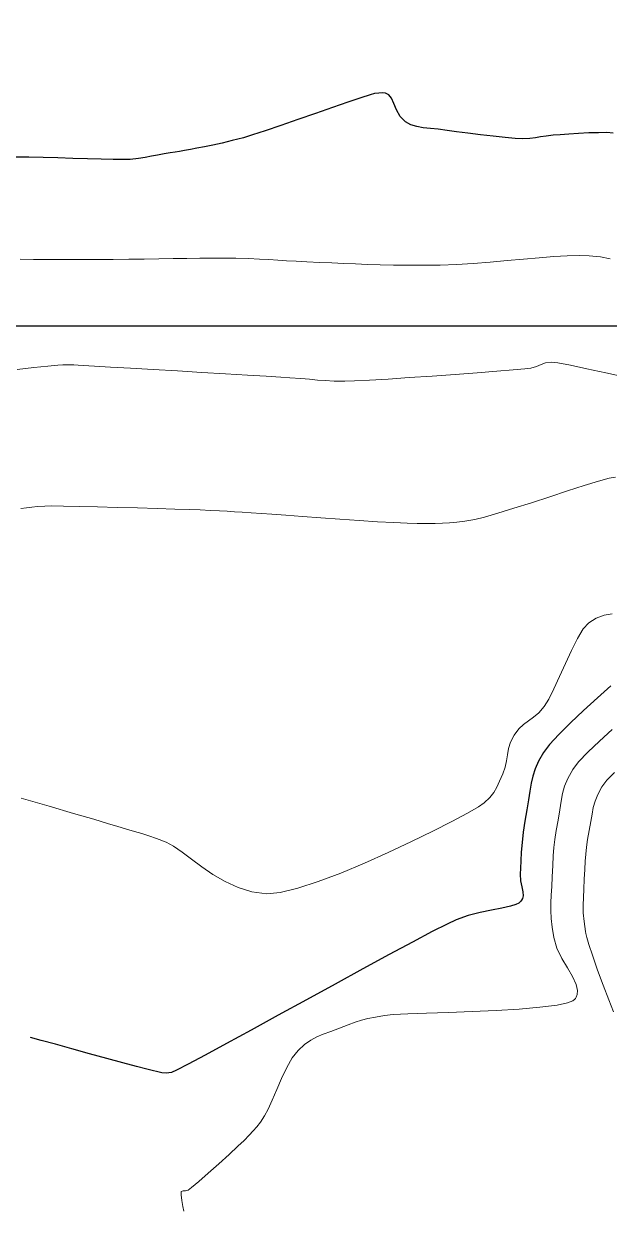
# Model space of a CAD drawing. Header units: metres. Extents: x 2662 to 3279, y 1027 to 1511.
# Drawn here: x 2844.6 to 2888.3, y 1026.5 to 1115.2 of the extents above; entities that cross this region are included whole.
import ezdxf

# ---------------------------------------------------------------- set-up
doc = ezdxf.new("R2010")
doc.units = ezdxf.units.M
doc.header["$LTSCALE"] = 1000
doc.layers.add('01 main point', color=1, linetype='Continuous')
doc.layers.add('CONT-MJR', color=251, linetype='Continuous', lineweight=30)
doc.layers.add('CONT-MNR', color=252, linetype='Continuous', lineweight=9)

msp = doc.modelspace()

# ---------------------------------------------------------------- linework, layer by layer
at = {"flags": 128}
msp.add_lwpolyline([(2888.608, 1107.063), (2888.128, 1107.092), (2887.5, 1107.091), (2886.781, 1107.067), (2886.027, 1107.028), (2885.294, 1106.981), (2884.64, 1106.935), (2884.12, 1106.896), (2883.592, 1106.841), (2883.174, 1106.774), (2882.792, 1106.71), (2882.375, 1106.662), (2881.848, 1106.642), (2881.29, 1106.665), (2880.53, 1106.727), (2879.638, 1106.818), (2878.688, 1106.927), (2877.75, 1107.044), (2876.895, 1107.16), (2876.197, 1107.264), (2875.538, 1107.349), (2874.948, 1107.404), (2874.416, 1107.458), (2873.935, 1107.54), (2873.494, 1107.679), (2873.085, 1107.903), (2872.686, 1108.304), (2872.408, 1108.787), (2872.204, 1109.271), (2872.03, 1109.675), (2871.838, 1109.916), (2871.586, 1110.032), (2871.346, 1110.068), (2871.088, 1110.051), (2870.78, 1110.012), (2870.44, 1109.92), (2869.749, 1109.695), (2868.784, 1109.367), (2867.625, 1108.967), (2866.349, 1108.524), (2865.036, 1108.068), (2863.762, 1107.629), (2862.608, 1107.237), (2861.651, 1106.923), (2860.969, 1106.715), (2860.138, 1106.494), (2859.374, 1106.309), (2858.678, 1106.156), (2858.053, 1106.029), (2857.501, 1105.922), (2857.026, 1105.832), (2856.569, 1105.747), (2856.205, 1105.687), (2855.872, 1105.636), (2855.507, 1105.582), (2855.048, 1105.509), (2854.555, 1105.419), (2854.101, 1105.324), (2853.638, 1105.234), (2853.121, 1105.155), (2852.505, 1105.095), (2851.965, 1105.077), (2851.227, 1105.081), (2850.331, 1105.101), (2849.318, 1105.132), (2848.231, 1105.169), (2847.11, 1105.205), (2845.998, 1105.236), (2844.935, 1105.256), (2843.956, 1105.273)], dxfattribs=at)
at = {"layer": '01 main point'}
msp.add_lwpolyline([(2684.596, 1092.671), (3187.114, 1092.671), (3187.114, 1448.024), (2684.596, 1448.024)], close=True, dxfattribs=at)
at = {"layer": 'CONT-MJR', "elevation": 5, "flags": 128}
msp.add_lwpolyline([(2888.443, 1065.759), (2887.433, 1064.864), (2886.4, 1063.929), (2885.411, 1063.003), (2884.535, 1062.139), (2883.84, 1061.386), (2883.393, 1060.796), (2883.03, 1060.143), (2882.776, 1059.565), (2882.603, 1059.026), (2882.482, 1058.486), (2882.384, 1057.909), (2882.282, 1057.257), (2882.146, 1056.493), (2882.001, 1055.662), (2881.889, 1054.848), (2881.805, 1054.071), (2881.744, 1053.349), (2881.701, 1052.701), (2881.673, 1052.145), (2881.655, 1051.699), (2881.688, 1051.2), (2881.779, 1050.765), (2881.86, 1050.378), (2881.869, 1050.091), (2881.82, 1049.883), (2881.752, 1049.746), (2881.706, 1049.677), (2881.665, 1049.63), (2881.557, 1049.543), (2881.33, 1049.428), (2880.924, 1049.299), (2880.275, 1049.156), (2879.506, 1049.009), (2878.657, 1048.834), (2877.766, 1048.604), (2876.873, 1048.295), (2876.192, 1047.976), (2875.078, 1047.406), (2873.609, 1046.629), (2871.86, 1045.688), (2869.905, 1044.627), (2867.822, 1043.49), (2865.686, 1042.32), (2863.571, 1041.161), (2861.555, 1040.056), (2859.713, 1039.05), (2858.119, 1038.186), (2856.851, 1037.507), (2855.983, 1037.058), (2855.591, 1036.881), (2855.203, 1036.837), (2854.886, 1036.865), (2854.564, 1036.937), (2854.161, 1037.025), (2853.749, 1037.123), (2852.987, 1037.323), (2851.96, 1037.6), (2850.756, 1037.93), (2849.458, 1038.289), (2848.153, 1038.65), (2846.926, 1038.99), (2845.864, 1039.284), (2845.052, 1039.507)], dxfattribs=at)
at = {"layer": 'CONT-MNR', "flags": 128}
for points, elevation in [([(2888.375, 1097.669), (2887.664, 1097.804), (2886.803, 1097.9), (2886.057, 1097.924), (2885.173, 1097.901), (2884.171, 1097.84), (2883.073, 1097.752), (2881.901, 1097.646), (2880.676, 1097.533), (2879.42, 1097.422), (2878.153, 1097.324), (2876.898, 1097.248), (2875.675, 1097.204), (2874.406, 1097.186), (2873.248, 1097.184), (2872.183, 1097.196), (2871.193, 1097.219), (2870.256, 1097.25), (2869.355, 1097.286), (2868.471, 1097.325), (2867.583, 1097.363), (2866.672, 1097.398), (2865.718, 1097.437), (2864.911, 1097.48), (2864.201, 1097.524), (2863.54, 1097.567), (2862.879, 1097.609), (2862.169, 1097.647), (2861.361, 1097.68), (2860.407, 1097.705), (2859.551, 1097.716), (2858.654, 1097.718), (2857.717, 1097.712), (2856.738, 1097.7), (2855.718, 1097.684), (2854.658, 1097.666), (2853.557, 1097.648), (2852.416, 1097.632), (2851.234, 1097.62), (2850.012, 1097.613), (2848.691, 1097.612), (2847.476, 1097.615), (2846.35, 1097.62), (2845.291, 1097.627), (2844.283, 1097.635)], 1), ([(2889.536, 1088.818), (2888.071, 1089.148), (2886.651, 1089.46), (2885.408, 1089.721), (2884.473, 1089.899), (2883.979, 1089.959), (2883.549, 1089.893), (2883.218, 1089.766), (2882.885, 1089.62), (2882.45, 1089.499), (2882.012, 1089.448), (2881.136, 1089.368), (2879.912, 1089.267), (2878.433, 1089.152), (2876.789, 1089.029), (2875.072, 1088.906), (2873.371, 1088.79), (2871.78, 1088.686), (2870.387, 1088.603), (2869.285, 1088.548), (2868.565, 1088.527), (2867.752, 1088.537), (2867.09, 1088.568), (2866.505, 1088.614), (2865.919, 1088.67), (2865.258, 1088.731), (2864.444, 1088.789), (2863.758, 1088.831), (2862.672, 1088.896), (2861.271, 1088.98), (2859.641, 1089.077), (2857.868, 1089.182), (2856.037, 1089.29), (2854.233, 1089.397), (2852.542, 1089.496), (2851.05, 1089.584), (2849.842, 1089.654), (2849.003, 1089.702), (2848.619, 1089.723), (2848.296, 1089.739), (2848.044, 1089.752), (2847.792, 1089.758), (2847.469, 1089.752), (2847.1, 1089.721), (2846.354, 1089.646), (2845.311, 1089.538), (2844.054, 1089.406)], 2), ([(2888.783, 1081.366), (2888.306, 1081.277), (2887.501, 1081.055), (2886.442, 1080.73), (2885.205, 1080.334), (2883.865, 1079.897), (2882.498, 1079.451), (2881.178, 1079.028), (2879.982, 1078.657), (2878.984, 1078.37), (2878.259, 1078.199), (2877.531, 1078.075), (2876.92, 1077.991), (2876.379, 1077.938), (2875.859, 1077.911), (2875.313, 1077.9), (2874.693, 1077.898), (2873.95, 1077.898), (2873.215, 1077.914), (2872.204, 1077.96), (2870.984, 1078.031), (2869.623, 1078.119), (2868.191, 1078.218), (2866.755, 1078.321), (2865.383, 1078.421), (2864.144, 1078.512), (2863.105, 1078.586), (2862.335, 1078.637), (2861.544, 1078.687), (2860.887, 1078.731), (2860.31, 1078.77), (2859.76, 1078.805), (2859.183, 1078.839), (2858.525, 1078.873), (2857.734, 1078.909), (2856.94, 1078.939), (2855.84, 1078.976), (2854.519, 1079.016), (2853.061, 1079.059), (2851.549, 1079.1), (2850.067, 1079.138), (2848.7, 1079.169), (2847.53, 1079.192), (2846.644, 1079.204), (2846.123, 1079.201), (2845.585, 1079.168), (2845.158, 1079.118), (2844.768, 1079.064), (2844.342, 1079.016)], 3), ([(2888.537, 1071.159), (2887.934, 1071.036), (2887.331, 1070.824), (2886.777, 1070.481), (2886.372, 1070.014), (2885.939, 1069.299), (2885.49, 1068.415), (2885.038, 1067.44), (2884.595, 1066.454), (2884.175, 1065.535), (2883.791, 1064.764), (2883.454, 1064.218), (2883.048, 1063.76), (2882.654, 1063.426), (2882.272, 1063.154), (2881.902, 1062.881), (2881.546, 1062.544), (2881.205, 1062.08), (2880.944, 1061.557), (2880.796, 1061.075), (2880.713, 1060.616), (2880.647, 1060.162), (2880.548, 1059.696), (2880.37, 1059.199), (2880.124, 1058.642), (2879.916, 1058.187), (2879.691, 1057.793), (2879.395, 1057.418), (2878.972, 1057.02), (2878.54, 1056.736), (2877.711, 1056.264), (2876.555, 1055.645), (2875.138, 1054.92), (2873.531, 1054.13), (2871.802, 1053.317), (2870.02, 1052.521), (2868.253, 1051.784), (2866.57, 1051.146), (2865.04, 1050.649), (2863.731, 1050.333), (2862.713, 1050.241), (2861.611, 1050.385), (2860.574, 1050.702), (2859.602, 1051.148), (2858.697, 1051.679), (2857.858, 1052.252), (2857.087, 1052.822), (2856.385, 1053.345), (2855.752, 1053.78), (2855.189, 1054.08), (2854.481, 1054.363), (2853.897, 1054.573), (2853.373, 1054.74), (2852.843, 1054.895), (2852.243, 1055.066), (2851.51, 1055.285), (2850.89, 1055.471), (2849.786, 1055.797), (2848.277, 1056.24), (2846.443, 1056.777), (2844.363, 1057.384)], 4), ([(2888.538, 1062.511), (2887.577, 1061.638), (2886.714, 1060.812), (2886.024, 1060.086), (2885.582, 1059.512), (2885.219, 1058.849), (2884.982, 1058.27), (2884.829, 1057.72), (2884.722, 1057.148), (2884.621, 1056.501), (2884.485, 1055.727), (2884.342, 1054.951), (2884.241, 1054.291), (2884.171, 1053.682), (2884.123, 1053.058), (2884.087, 1052.356), (2884.053, 1051.511), (2884.018, 1050.772), (2883.981, 1050.133), (2883.953, 1049.553), (2883.947, 1048.989), (2883.973, 1048.399), (2884.042, 1047.74), (2884.168, 1046.971), (2884.41, 1046.16), (2884.775, 1045.405), (2885.186, 1044.704), (2885.569, 1044.056), (2885.849, 1043.46), (2885.948, 1043.018), (2885.924, 1042.708), (2885.853, 1042.511), (2885.799, 1042.415), (2885.749, 1042.356), (2885.585, 1042.245), (2885.19, 1042.095), (2884.418, 1041.924), (2883.13, 1041.752), (2881.575, 1041.618), (2879.852, 1041.516), (2878.06, 1041.438), (2876.297, 1041.377), (2874.662, 1041.325), (2873.253, 1041.275), (2872.17, 1041.22), (2871.511, 1041.152), (2870.834, 1041.023), (2870.282, 1040.906), (2869.797, 1040.783), (2869.32, 1040.635), (2868.79, 1040.444), (2868.151, 1040.191), (2867.497, 1039.94), (2866.945, 1039.739), (2866.459, 1039.542), (2866.005, 1039.305), (2865.549, 1038.984), (2865.058, 1038.532), (2864.623, 1037.973), (2864.21, 1037.252), (2863.822, 1036.438), (2863.461, 1035.601), (2863.129, 1034.809), (2862.828, 1034.132), (2862.561, 1033.64), (2862.247, 1033.184), (2861.979, 1032.834), (2861.713, 1032.528), (2861.407, 1032.206), (2861.019, 1031.808), (2860.566, 1031.368), (2859.904, 1030.755), (2859.13, 1030.056), (2858.341, 1029.354), (2857.633, 1028.735), (2857.102, 1028.284), (2856.846, 1028.086), (2856.644, 1028.047), (2856.462, 1028.052), (2856.328, 1027.986), (2856.308, 1027.744), (2856.365, 1027.322), (2856.449, 1026.866), (2856.508, 1026.518)], 6), ([(2888.711, 1059.301), (2888.142, 1058.71), (2887.771, 1058.228), (2887.458, 1057.656), (2887.252, 1057.156), (2887.121, 1056.682), (2887.029, 1056.188), (2886.941, 1055.63), (2886.824, 1054.962), (2886.701, 1054.292), (2886.614, 1053.723), (2886.553, 1053.197), (2886.512, 1052.659), (2886.481, 1052.053), (2886.451, 1051.324), (2886.415, 1050.588), (2886.379, 1049.963), (2886.359, 1049.39), (2886.371, 1048.812), (2886.429, 1048.169), (2886.55, 1047.405), (2886.577, 1047.272), (2886.649, 1046.973), (2886.796, 1046.449), (2887.053, 1045.645), (2887.442, 1044.534), (2887.865, 1043.395), (2888.279, 1042.32), (2888.644, 1041.403)], 7)]:
    msp.add_lwpolyline(points, dxfattribs=dict(at, elevation=elevation))

doc.saveas('drawing.dxf')
